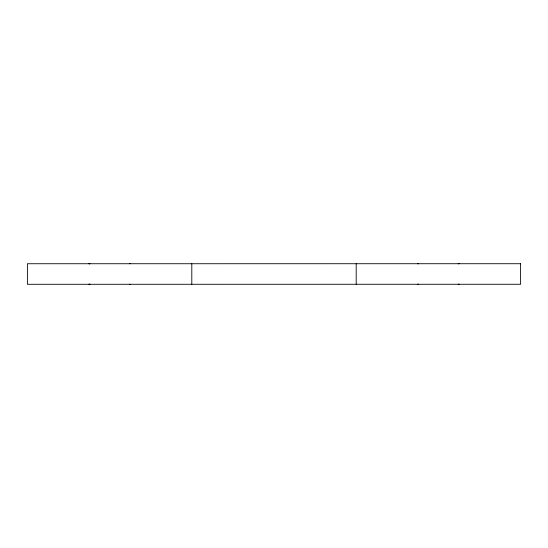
<?xml version="1.0" encoding="UTF-8"?>
<svg xmlns="http://www.w3.org/2000/svg" width="548" height="548" viewBox="0 0 548 548"><rect width="100%" height="100%" fill="white"/><g stroke="black" fill="none" stroke-linecap="round" stroke-linejoin="round"><path stroke-width="0.82" d="M89.749 263.711L89.05 263.711L89.934 263.725M130.15 263.711L129.616 263.725M89.749 284.261L89.05 284.261L89.934 284.275M130.15 284.261L129.616 284.275M89.064 263.725L89.584 263.725M89.064 284.275L89.584 284.275M356.2 263.718L356.2 284.268M191.8 263.732L191.8 284.289M418.549 263.711L417.85 263.711L418.549 263.711M458.95 263.711L458.251 263.711L458.95 263.711M520.6 263.718L27.4 263.739L27.4 284.289L520.6 284.268L520.6 263.711M418.549 284.261L417.85 284.261L418.549 284.261M458.95 284.261L458.251 284.261L458.95 284.261"/></g></svg>
